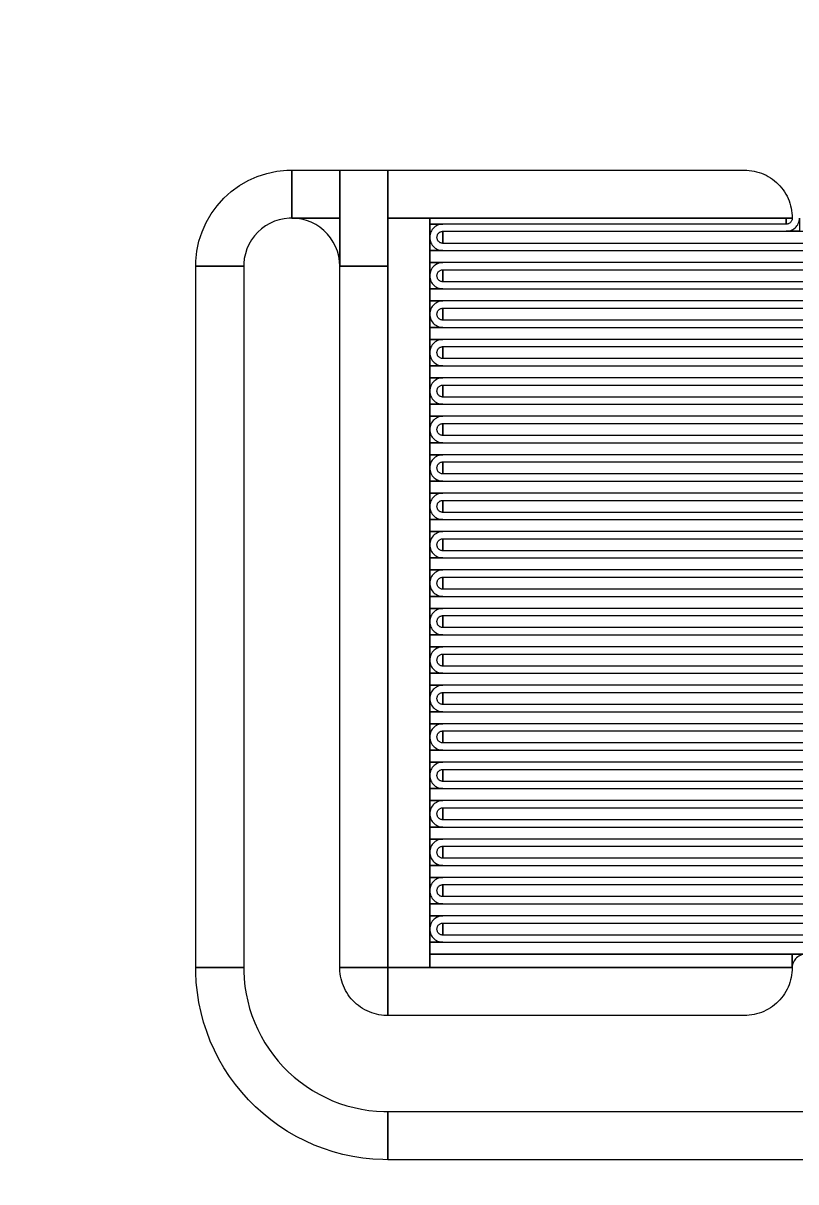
# Model space of a CAD drawing. Extents: x -50000 to 50000, y -50000 to 50000.
# Drawn here: x -12621.9 to -12300, y -39378.2 to -38895.8 of the extents above; entities that cross this region are included whole.
import ezdxf

# ---------------------------------------------------------------- set-up
doc = ezdxf.new("R2010")
doc.units = 0
doc.layers.add('FRAME', color=14, linetype='CONTINUOUS')
doc.layers.add('XOR4', color=17, linetype='CONTINUOUS')

# ---------------------------------------------------------------- blocks, each defined once
blk = doc.blocks.new('CHIP_RESONATOR')
at = {"layer": 'XOR4'}
for points in [[(1750, 4103), (1750.055, 4105.093), (1750.492, 4109.257), (1751.363, 4113.353), (1752.657, 4117.335), (1754.36, 4121.16), (1756.453, 4124.786), (1758.914, 4128.173), (1761.716, 4131.284), (1764.827, 4134.086), (1768.214, 4136.547), (1771.84, 4138.64), (1775.665, 4140.343), (1779.647, 4141.637), (1783.743, 4142.508), (1787.907, 4142.945), (1790, 4143), (1790, 4123), (1788.953, 4122.973), (1786.871, 4122.754), (1784.824, 4122.319), (1782.833, 4121.672), (1780.92, 4120.82), (1779.107, 4119.773), (1777.414, 4118.543), (1775.858, 4117.142), (1774.457, 4115.586), (1773.227, 4113.893), (1772.18, 4112.08), (1771.328, 4110.167), (1770.681, 4108.176), (1770.246, 4106.129), (1770.027, 4104.047), (1770, 4103)], [(1790, 4123), (1790, 4143), (1810, 4143), (1810, 4123)], [(1810, 4103), (1810, 4143), (1830, 4143), (1830, 4103)], [(1830, 4123), (1830, 4143), (1978.5, 4143), (1979.547, 4142.973), (1980.591, 4142.89), (1981.629, 4142.754), (1982.658, 4142.563), (1983.676, 4142.319), (1984.68, 4142.021), (1985.667, 4141.672), (1986.635, 4141.271), (1987.58, 4140.82), (1988.5, 4140.321), (1989.393, 4139.773), (1990.256, 4139.18), (1991.086, 4138.543), (1991.883, 4137.863), (1992.642, 4137.142), (1993.363, 4136.383), (1994.043, 4135.586), (1994.68, 4134.756), (1995.273, 4133.893), (1995.821, 4133), (1996.32, 4132.08), (1996.771, 4131.135), (1997.172, 4130.167), (1997.521, 4129.18), (1997.819, 4128.176), (1998.063, 4127.158), (1998.254, 4126.129), (1998.39, 4125.091), (1998.473, 4124.047), (1998.5, 4123)], [(1810, 4103), (1809.89, 4105.091), (1809.563, 4107.158), (1809.021, 4109.18), (1808.271, 4111.135), (1807.321, 4113), (1806.18, 4114.756), (1804.863, 4116.383), (1803.383, 4117.863), (1801.756, 4119.18), (1800, 4120.321), (1798.135, 4121.271), (1796.18, 4122.021), (1794.158, 4122.563), (1792.091, 4122.89), (1790, 4123), (1810, 4123)], [(1830, 3811), (1830, 4123), (1847.5, 4123), (1847.5, 3811)], [(1847.5, 4120.5), (1847.5, 4123), (1996, 4123), (1996, 4120.5)], [(1847.5, 4115), (1847.5, 4120.5), (1853, 4120.5), (1852.425, 4120.47), (1851.856, 4120.38), (1851.3, 4120.231), (1850.763, 4120.025), (1850.25, 4119.763), (1849.767, 4119.45), (1849.32, 4119.087), (1848.913, 4118.68), (1848.55, 4118.233), (1848.237, 4117.75), (1847.975, 4117.237), (1847.769, 4116.7), (1847.62, 4116.144), (1847.53, 4115.575)], [(1996, 4120.5), (1996, 4123), (1998.5, 4123), (1998.497, 4122.869), (1998.469, 4122.609), (1998.415, 4122.353), (1998.334, 4122.104), (1998.228, 4121.865), (1998.097, 4121.638), (1997.943, 4121.427), (1997.768, 4121.232), (1997.573, 4121.057), (1997.362, 4120.903), (1997.135, 4120.772), (1996.896, 4120.666), (1996.647, 4120.585), (1996.391, 4120.531), (1996.131, 4120.503)], [(1996, 4117.5), (1996.575, 4117.53), (1997.144, 4117.62), (1997.7, 4117.769), (1998.237, 4117.975), (1998.75, 4118.237), (1999.233, 4118.55), (1999.68, 4118.913), (2000.087, 4119.32), (2000.45, 4119.767), (2000.763, 4120.25), (2001.025, 4120.763), (2001.231, 4121.3), (2001.38, 4121.856), (2001.47, 4122.425), (2001.5, 4123), (2001.5, 4117.5)], [(1847.5, 4109.5), (1847.5, 4115), (1847.53, 4114.425), (1847.62, 4113.856), (1847.769, 4113.3), (1847.975, 4112.763), (1848.237, 4112.25), (1848.55, 4111.767), (1848.913, 4111.32), (1849.32, 4110.913), (1849.767, 4110.55), (1850.25, 4110.237), (1850.763, 4109.975), (1851.3, 4109.769), (1851.856, 4109.62), (1852.425, 4109.53), (1853, 4109.5)], [(1853, 4112.5), (1852.869, 4112.503), (1852.609, 4112.531), (1852.353, 4112.585), (1852.104, 4112.666), (1851.865, 4112.772), (1851.638, 4112.903), (1851.427, 4113.057), (1851.232, 4113.232), (1851.057, 4113.427), (1850.903, 4113.638), (1850.772, 4113.865), (1850.666, 4114.104), (1850.585, 4114.353), (1850.531, 4114.609), (1850.503, 4114.869), (1850.503, 4115.131), (1850.531, 4115.391), (1850.585, 4115.647), (1850.666, 4115.896), (1850.772, 4116.135), (1850.903, 4116.362), (1851.057, 4116.573), (1851.232, 4116.768), (1851.427, 4116.943), (1851.638, 4117.097), (1851.865, 4117.228), (1852.104, 4117.334), (1852.353, 4117.415), (1852.609, 4117.469), (1852.869, 4117.497), (1853, 4117.5)], [(1853, 4112.5), (1853, 4117.5), (2152.5, 4117.5), (2152.5, 4112.5)], [(1847.5, 4104.5), (1847.5, 4109.5), (2147, 4109.5), (2147, 4104.5)], [(1750, 3811), (1750, 4103), (1770, 4103), (1770, 3811)], [(1810, 3811), (1810, 4103), (1830, 4103), (1830, 3811)], [(1847.5, 4099), (1847.5, 4104.5), (1853, 4104.5), (1852.425, 4104.47), (1851.856, 4104.38), (1851.3, 4104.231), (1850.763, 4104.025), (1850.25, 4103.763), (1849.767, 4103.45), (1849.32, 4103.087), (1848.913, 4102.68), (1848.55, 4102.233), (1848.237, 4101.75), (1847.975, 4101.237), (1847.769, 4100.7), (1847.62, 4100.144), (1847.53, 4099.575)], [(1853, 4096.5), (1852.869, 4096.503), (1852.609, 4096.531), (1852.353, 4096.585), (1852.104, 4096.666), (1851.865, 4096.772), (1851.638, 4096.903), (1851.427, 4097.057), (1851.232, 4097.232), (1851.057, 4097.427), (1850.903, 4097.638), (1850.772, 4097.865), (1850.666, 4098.104), (1850.585, 4098.353), (1850.531, 4098.609), (1850.503, 4098.869), (1850.503, 4099.131), (1850.531, 4099.391), (1850.585, 4099.647), (1850.666, 4099.896), (1850.772, 4100.135), (1850.903, 4100.362), (1851.057, 4100.573), (1851.232, 4100.768), (1851.427, 4100.943), (1851.638, 4101.097), (1851.865, 4101.228), (1852.104, 4101.334), (1852.353, 4101.415), (1852.609, 4101.469), (1852.869, 4101.497), (1853, 4101.5)], [(1853, 4096.5), (1853, 4101.5), (2152.5, 4101.5), (2152.5, 4096.5)], [(1847.5, 4093.5), (1847.5, 4099), (1847.53, 4098.425), (1847.62, 4097.856), (1847.769, 4097.3), (1847.975, 4096.763), (1848.237, 4096.25), (1848.55, 4095.767), (1848.913, 4095.32), (1849.32, 4094.913), (1849.767, 4094.55), (1850.25, 4094.237), (1850.763, 4093.975), (1851.3, 4093.769), (1851.856, 4093.62), (1852.425, 4093.53), (1853, 4093.5)], [(1847.5, 4088.5), (1847.5, 4093.5), (2147, 4093.5), (2147, 4088.5)], [(1847.5, 4083), (1847.5, 4088.5), (1853, 4088.5), (1852.425, 4088.47), (1851.856, 4088.38), (1851.3, 4088.231), (1850.763, 4088.025), (1850.25, 4087.763), (1849.767, 4087.45), (1849.32, 4087.087), (1848.913, 4086.68), (1848.55, 4086.233), (1848.237, 4085.75), (1847.975, 4085.237), (1847.769, 4084.7), (1847.62, 4084.144), (1847.53, 4083.575)], [(1847.5, 4077.5), (1847.5, 4083), (1847.53, 4082.425), (1847.62, 4081.856), (1847.769, 4081.3), (1847.975, 4080.763), (1848.237, 4080.25), (1848.55, 4079.767), (1848.913, 4079.32), (1849.32, 4078.913), (1849.767, 4078.55), (1850.25, 4078.237), (1850.763, 4077.975), (1851.3, 4077.769), (1851.856, 4077.62), (1852.425, 4077.53), (1853, 4077.5)], [(1853, 4080.5), (1852.869, 4080.503), (1852.609, 4080.531), (1852.353, 4080.585), (1852.104, 4080.666), (1851.865, 4080.772), (1851.638, 4080.903), (1851.427, 4081.057), (1851.232, 4081.232), (1851.057, 4081.427), (1850.903, 4081.638), (1850.772, 4081.865), (1850.666, 4082.104), (1850.585, 4082.353), (1850.531, 4082.609), (1850.503, 4082.869), (1850.503, 4083.131), (1850.531, 4083.391), (1850.585, 4083.647), (1850.666, 4083.896), (1850.772, 4084.135), (1850.903, 4084.362), (1851.057, 4084.573), (1851.232, 4084.768), (1851.427, 4084.943), (1851.638, 4085.097), (1851.865, 4085.228), (1852.104, 4085.334), (1852.353, 4085.415), (1852.609, 4085.469), (1852.869, 4085.497), (1853, 4085.5)], [(1853, 4080.5), (1853, 4085.5), (2152.5, 4085.5), (2152.5, 4080.5)], [(1847.5, 4072.5), (1847.5, 4077.5), (2147, 4077.5), (2147, 4072.5)], [(1847.5, 4067), (1847.5, 4072.5), (1853, 4072.5), (1852.425, 4072.47), (1851.856, 4072.38), (1851.3, 4072.231), (1850.763, 4072.025), (1850.25, 4071.763), (1849.767, 4071.45), (1849.32, 4071.087), (1848.913, 4070.68), (1848.55, 4070.233), (1848.237, 4069.75), (1847.975, 4069.237), (1847.769, 4068.7), (1847.62, 4068.144), (1847.53, 4067.575)], [(1847.5, 4061.5), (1847.5, 4067), (1847.53, 4066.425), (1847.62, 4065.856), (1847.769, 4065.3), (1847.975, 4064.763), (1848.237, 4064.25), (1848.55, 4063.767), (1848.913, 4063.32), (1849.32, 4062.913), (1849.767, 4062.55), (1850.25, 4062.237), (1850.763, 4061.975), (1851.3, 4061.769), (1851.856, 4061.62), (1852.425, 4061.53), (1853, 4061.5)], [(1853, 4064.5), (1852.869, 4064.503), (1852.609, 4064.531), (1852.353, 4064.585), (1852.104, 4064.666), (1851.865, 4064.772), (1851.638, 4064.903), (1851.427, 4065.057), (1851.232, 4065.232), (1851.057, 4065.427), (1850.903, 4065.638), (1850.772, 4065.865), (1850.666, 4066.104), (1850.585, 4066.353), (1850.531, 4066.609), (1850.503, 4066.869), (1850.503, 4067.131), (1850.531, 4067.391), (1850.585, 4067.647), (1850.666, 4067.896), (1850.772, 4068.135), (1850.903, 4068.362), (1851.057, 4068.573), (1851.232, 4068.768), (1851.427, 4068.943), (1851.638, 4069.097), (1851.865, 4069.228), (1852.104, 4069.334), (1852.353, 4069.415), (1852.609, 4069.469), (1852.869, 4069.497), (1853, 4069.5)], [(1853, 4064.5), (1853, 4069.5), (2152.5, 4069.5), (2152.5, 4064.5)], [(1847.5, 4056.5), (1847.5, 4061.5), (2147, 4061.5), (2147, 4056.5)], [(1847.5, 4051), (1847.5, 4056.5), (1853, 4056.5), (1852.425, 4056.47), (1851.856, 4056.38), (1851.3, 4056.231), (1850.763, 4056.025), (1850.25, 4055.763), (1849.767, 4055.45), (1849.32, 4055.087), (1848.913, 4054.68), (1848.55, 4054.233), (1848.237, 4053.75), (1847.975, 4053.237), (1847.769, 4052.7), (1847.62, 4052.144), (1847.53, 4051.575)], [(1853, 4048.5), (1852.869, 4048.503), (1852.609, 4048.531), (1852.353, 4048.585), (1852.104, 4048.666), (1851.865, 4048.772), (1851.638, 4048.903), (1851.427, 4049.057), (1851.232, 4049.232), (1851.057, 4049.427), (1850.903, 4049.638), (1850.772, 4049.865), (1850.666, 4050.104), (1850.585, 4050.353), (1850.531, 4050.609), (1850.503, 4050.869), (1850.503, 4051.131), (1850.531, 4051.391), (1850.585, 4051.647), (1850.666, 4051.896), (1850.772, 4052.135), (1850.903, 4052.362), (1851.057, 4052.573), (1851.232, 4052.768), (1851.427, 4052.943), (1851.638, 4053.097), (1851.865, 4053.228), (1852.104, 4053.334), (1852.353, 4053.415), (1852.609, 4053.469), (1852.869, 4053.497), (1853, 4053.5)], [(1853, 4048.5), (1853, 4053.5), (2152.5, 4053.5), (2152.5, 4048.5)], [(1847.5, 4045.5), (1847.5, 4051), (1847.53, 4050.425), (1847.62, 4049.856), (1847.769, 4049.3), (1847.975, 4048.763), (1848.237, 4048.25), (1848.55, 4047.767), (1848.913, 4047.32), (1849.32, 4046.913), (1849.767, 4046.55), (1850.25, 4046.237), (1850.763, 4045.975), (1851.3, 4045.769), (1851.856, 4045.62), (1852.425, 4045.53), (1853, 4045.5)], [(1847.5, 4040.5), (1847.5, 4045.5), (2147, 4045.5), (2147, 4040.5)], [(1847.5, 4035), (1847.5, 4040.5), (1853, 4040.5), (1852.425, 4040.47), (1851.856, 4040.38), (1851.3, 4040.231), (1850.763, 4040.025), (1850.25, 4039.763), (1849.767, 4039.45), (1849.32, 4039.087), (1848.913, 4038.68), (1848.55, 4038.233), (1848.237, 4037.75), (1847.975, 4037.237), (1847.769, 4036.7), (1847.62, 4036.144), (1847.53, 4035.575)], [(1847.5, 4029.5), (1847.5, 4035), (1847.53, 4034.425), (1847.62, 4033.856), (1847.769, 4033.3), (1847.975, 4032.763), (1848.237, 4032.25), (1848.55, 4031.767), (1848.913, 4031.32), (1849.32, 4030.913), (1849.767, 4030.55), (1850.25, 4030.237), (1850.763, 4029.975), (1851.3, 4029.769), (1851.856, 4029.62), (1852.425, 4029.53), (1853, 4029.5)], [(1853, 4032.5), (1852.869, 4032.503), (1852.609, 4032.531), (1852.353, 4032.585), (1852.104, 4032.666), (1851.865, 4032.772), (1851.638, 4032.903), (1851.427, 4033.057), (1851.232, 4033.232), (1851.057, 4033.427), (1850.903, 4033.638), (1850.772, 4033.865), (1850.666, 4034.104), (1850.585, 4034.353), (1850.531, 4034.609), (1850.503, 4034.869), (1850.503, 4035.131), (1850.531, 4035.391), (1850.585, 4035.647), (1850.666, 4035.896), (1850.772, 4036.135), (1850.903, 4036.362), (1851.057, 4036.573), (1851.232, 4036.768), (1851.427, 4036.943), (1851.638, 4037.097), (1851.865, 4037.228), (1852.104, 4037.334), (1852.353, 4037.415), (1852.609, 4037.469), (1852.869, 4037.497), (1853, 4037.5)], [(1853, 4032.5), (1853, 4037.5), (2152.5, 4037.5), (2152.5, 4032.5)], [(1847.5, 4024.5), (1847.5, 4029.5), (2147, 4029.5), (2147, 4024.5)], [(1847.5, 4019), (1847.5, 4024.5), (1853, 4024.5), (1852.425, 4024.47), (1851.856, 4024.38), (1851.3, 4024.231), (1850.763, 4024.025), (1850.25, 4023.763), (1849.767, 4023.45), (1849.32, 4023.087), (1848.913, 4022.68), (1848.55, 4022.233), (1848.237, 4021.75), (1847.975, 4021.237), (1847.769, 4020.7), (1847.62, 4020.144), (1847.53, 4019.575)], [(1847.5, 4013.5), (1847.5, 4019), (1847.53, 4018.425), (1847.62, 4017.856), (1847.769, 4017.3), (1847.975, 4016.763), (1848.237, 4016.25), (1848.55, 4015.767), (1848.913, 4015.32), (1849.32, 4014.913), (1849.767, 4014.55), (1850.25, 4014.237), (1850.763, 4013.975), (1851.3, 4013.769), (1851.856, 4013.62), (1852.425, 4013.53), (1853, 4013.5)], [(1853, 4016.5), (1852.869, 4016.503), (1852.609, 4016.531), (1852.353, 4016.585), (1852.104, 4016.666), (1851.865, 4016.772), (1851.638, 4016.903), (1851.427, 4017.057), (1851.232, 4017.232), (1851.057, 4017.427), (1850.903, 4017.638), (1850.772, 4017.865), (1850.666, 4018.104), (1850.585, 4018.353), (1850.531, 4018.609), (1850.503, 4018.869), (1850.503, 4019.131), (1850.531, 4019.391), (1850.585, 4019.647), (1850.666, 4019.896), (1850.772, 4020.135), (1850.903, 4020.362), (1851.057, 4020.573), (1851.232, 4020.768), (1851.427, 4020.943), (1851.638, 4021.097), (1851.865, 4021.228), (1852.104, 4021.334), (1852.353, 4021.415), (1852.609, 4021.469), (1852.869, 4021.497), (1853, 4021.5)], [(1853, 4016.5), (1853, 4021.5), (2152.5, 4021.5), (2152.5, 4016.5)], [(1847.5, 4008.5), (1847.5, 4013.5), (2147, 4013.5), (2147, 4008.5)], [(1847.5, 4003), (1847.5, 4008.5), (1853, 4008.5), (1852.425, 4008.47), (1851.856, 4008.38), (1851.3, 4008.231), (1850.763, 4008.025), (1850.25, 4007.763), (1849.767, 4007.45), (1849.32, 4007.087), (1848.913, 4006.68), (1848.55, 4006.233), (1848.237, 4005.75), (1847.975, 4005.237), (1847.769, 4004.7), (1847.62, 4004.144), (1847.53, 4003.575)], [(1853, 4000.5), (1852.869, 4000.503), (1852.609, 4000.531), (1852.353, 4000.585), (1852.104, 4000.666), (1851.865, 4000.772), (1851.638, 4000.903), (1851.427, 4001.057), (1851.232, 4001.232), (1851.057, 4001.427), (1850.903, 4001.638), (1850.772, 4001.865), (1850.666, 4002.104), (1850.585, 4002.353), (1850.531, 4002.609), (1850.503, 4002.869), (1850.503, 4003.131), (1850.531, 4003.391), (1850.585, 4003.647), (1850.666, 4003.896), (1850.772, 4004.135), (1850.903, 4004.362), (1851.057, 4004.573), (1851.232, 4004.768), (1851.427, 4004.943), (1851.638, 4005.097), (1851.865, 4005.228), (1852.104, 4005.334), (1852.353, 4005.415), (1852.609, 4005.469), (1852.869, 4005.497), (1853, 4005.5)], [(1853, 4000.5), (1853, 4005.5), (2152.5, 4005.5), (2152.5, 4000.5)], [(1847.5, 3997.5), (1847.5, 4003), (1847.53, 4002.425), (1847.62, 4001.856), (1847.769, 4001.3), (1847.975, 4000.763), (1848.237, 4000.25), (1848.55, 3999.767), (1848.913, 3999.32), (1849.32, 3998.913), (1849.767, 3998.55), (1850.25, 3998.237), (1850.763, 3997.975), (1851.3, 3997.769), (1851.856, 3997.62), (1852.425, 3997.53), (1853, 3997.5)], [(1847.5, 3992.5), (1847.5, 3997.5), (2147, 3997.5), (2147, 3992.5)], [(1847.5, 3987), (1847.5, 3992.5), (1853, 3992.5), (1852.425, 3992.47), (1851.856, 3992.38), (1851.3, 3992.231), (1850.763, 3992.025), (1850.25, 3991.763), (1849.767, 3991.45), (1849.32, 3991.087), (1848.913, 3990.68), (1848.55, 3990.233), (1848.237, 3989.75), (1847.975, 3989.237), (1847.769, 3988.7), (1847.62, 3988.144), (1847.53, 3987.575)], [(1853, 3984.5), (1852.869, 3984.503), (1852.609, 3984.531), (1852.353, 3984.585), (1852.104, 3984.666), (1851.865, 3984.772), (1851.638, 3984.903), (1851.427, 3985.057), (1851.232, 3985.232), (1851.057, 3985.427), (1850.903, 3985.638), (1850.772, 3985.865), (1850.666, 3986.104), (1850.585, 3986.353), (1850.531, 3986.609), (1850.503, 3986.869), (1850.503, 3987.131), (1850.531, 3987.391), (1850.585, 3987.647), (1850.666, 3987.896), (1850.772, 3988.135), (1850.903, 3988.362), (1851.057, 3988.573), (1851.232, 3988.768), (1851.427, 3988.943), (1851.638, 3989.097), (1851.865, 3989.228), (1852.104, 3989.334), (1852.353, 3989.415), (1852.609, 3989.469), (1852.869, 3989.497), (1853, 3989.5)], [(1853, 3984.5), (1853, 3989.5), (2152.5, 3989.5), (2152.5, 3984.5)], [(1847.5, 3981.5), (1847.5, 3987), (1847.53, 3986.425), (1847.62, 3985.856), (1847.769, 3985.3), (1847.975, 3984.763), (1848.237, 3984.25), (1848.55, 3983.767), (1848.913, 3983.32), (1849.32, 3982.913), (1849.767, 3982.55), (1850.25, 3982.237), (1850.763, 3981.975), (1851.3, 3981.769), (1851.856, 3981.62), (1852.425, 3981.53), (1853, 3981.5)], [(1847.5, 3976.5), (1847.5, 3981.5), (2147, 3981.5), (2147, 3976.5)], [(1847.5, 3971), (1847.5, 3976.5), (1853, 3976.5), (1852.425, 3976.47), (1851.856, 3976.38), (1851.3, 3976.231), (1850.763, 3976.025), (1850.25, 3975.763), (1849.767, 3975.45), (1849.32, 3975.087), (1848.913, 3974.68), (1848.55, 3974.233), (1848.237, 3973.75), (1847.975, 3973.237), (1847.769, 3972.7), (1847.62, 3972.144), (1847.53, 3971.575)], [(1847.5, 3965.5), (1847.5, 3971), (1847.53, 3970.425), (1847.62, 3969.856), (1847.769, 3969.3), (1847.975, 3968.763), (1848.237, 3968.25), (1848.55, 3967.767), (1848.913, 3967.32), (1849.32, 3966.913), (1849.767, 3966.55), (1850.25, 3966.237), (1850.763, 3965.975), (1851.3, 3965.769), (1851.856, 3965.62), (1852.425, 3965.53), (1853, 3965.5)], [(1853, 3968.5), (1852.869, 3968.503), (1852.609, 3968.531), (1852.353, 3968.585), (1852.104, 3968.666), (1851.865, 3968.772), (1851.638, 3968.903), (1851.427, 3969.057), (1851.232, 3969.232), (1851.057, 3969.427), (1850.903, 3969.638), (1850.772, 3969.865), (1850.666, 3970.104), (1850.585, 3970.353), (1850.531, 3970.609), (1850.503, 3970.869), (1850.503, 3971.131), (1850.531, 3971.391), (1850.585, 3971.647), (1850.666, 3971.896), (1850.772, 3972.135), (1850.903, 3972.362), (1851.057, 3972.573), (1851.232, 3972.768), (1851.427, 3972.943), (1851.638, 3973.097), (1851.865, 3973.228), (1852.104, 3973.334), (1852.353, 3973.415), (1852.609, 3973.469), (1852.869, 3973.497), (1853, 3973.5)], [(1853, 3968.5), (1853, 3973.5), (2152.5, 3973.5), (2152.5, 3968.5)], [(1847.5, 3960.5), (1847.5, 3965.5), (2147, 3965.5), (2147, 3960.5)], [(1847.5, 3955), (1847.5, 3960.5), (1853, 3960.5), (1852.425, 3960.47), (1851.856, 3960.38), (1851.3, 3960.231), (1850.763, 3960.025), (1850.25, 3959.763), (1849.767, 3959.45), (1849.32, 3959.087), (1848.913, 3958.68), (1848.55, 3958.233), (1848.237, 3957.75), (1847.975, 3957.237), (1847.769, 3956.7), (1847.62, 3956.144), (1847.53, 3955.575)], [(1853, 3952.5), (1852.869, 3952.503), (1852.609, 3952.531), (1852.353, 3952.585), (1852.104, 3952.666), (1851.865, 3952.772), (1851.638, 3952.903), (1851.427, 3953.057), (1851.232, 3953.232), (1851.057, 3953.427), (1850.903, 3953.638), (1850.772, 3953.865), (1850.666, 3954.104), (1850.585, 3954.353), (1850.531, 3954.609), (1850.503, 3954.869), (1850.503, 3955.131), (1850.531, 3955.391), (1850.585, 3955.647), (1850.666, 3955.896), (1850.772, 3956.135), (1850.903, 3956.362), (1851.057, 3956.573), (1851.232, 3956.768), (1851.427, 3956.943), (1851.638, 3957.097), (1851.865, 3957.228), (1852.104, 3957.334), (1852.353, 3957.415), (1852.609, 3957.469), (1852.869, 3957.497), (1853, 3957.5)], [(1853, 3952.5), (1853, 3957.5), (2152.5, 3957.5), (2152.5, 3952.5)], [(1847.5, 3949.5), (1847.5, 3955), (1847.53, 3954.425), (1847.62, 3953.856), (1847.769, 3953.3), (1847.975, 3952.763), (1848.237, 3952.25), (1848.55, 3951.767), (1848.913, 3951.32), (1849.32, 3950.913), (1849.767, 3950.55), (1850.25, 3950.237), (1850.763, 3949.975), (1851.3, 3949.769), (1851.856, 3949.62), (1852.425, 3949.53), (1853, 3949.5)], [(1847.5, 3944.5), (1847.5, 3949.5), (2147, 3949.5), (2147, 3944.5)], [(1847.5, 3939), (1847.5, 3944.5), (1853, 3944.5), (1852.425, 3944.47), (1851.856, 3944.38), (1851.3, 3944.231), (1850.763, 3944.025), (1850.25, 3943.763), (1849.767, 3943.45), (1849.32, 3943.087), (1848.913, 3942.68), (1848.55, 3942.233), (1848.237, 3941.75), (1847.975, 3941.237), (1847.769, 3940.7), (1847.62, 3940.144), (1847.53, 3939.575)], [(1853, 3936.5), (1852.869, 3936.503), (1852.609, 3936.531), (1852.353, 3936.585), (1852.104, 3936.666), (1851.865, 3936.772), (1851.638, 3936.903), (1851.427, 3937.057), (1851.232, 3937.232), (1851.057, 3937.427), (1850.903, 3937.638), (1850.772, 3937.865), (1850.666, 3938.104), (1850.585, 3938.353), (1850.531, 3938.609), (1850.503, 3938.869), (1850.503, 3939.131), (1850.531, 3939.391), (1850.585, 3939.647), (1850.666, 3939.896), (1850.772, 3940.135), (1850.903, 3940.362), (1851.057, 3940.573), (1851.232, 3940.768), (1851.427, 3940.943), (1851.638, 3941.097), (1851.865, 3941.228), (1852.104, 3941.334), (1852.353, 3941.415), (1852.609, 3941.469), (1852.869, 3941.497), (1853, 3941.5)], [(1853, 3936.5), (1853, 3941.5), (2152.5, 3941.5), (2152.5, 3936.5)], [(1847.5, 3933.5), (1847.5, 3939), (1847.53, 3938.425), (1847.62, 3937.856), (1847.769, 3937.3), (1847.975, 3936.763), (1848.237, 3936.25), (1848.55, 3935.767), (1848.913, 3935.32), (1849.32, 3934.913), (1849.767, 3934.55), (1850.25, 3934.237), (1850.763, 3933.975), (1851.3, 3933.769), (1851.856, 3933.62), (1852.425, 3933.53), (1853, 3933.5)], [(1847.5, 3928.5), (1847.5, 3933.5), (2147, 3933.5), (2147, 3928.5)], [(1847.5, 3923), (1847.5, 3928.5), (1853, 3928.5), (1852.425, 3928.47), (1851.856, 3928.38), (1851.3, 3928.231), (1850.763, 3928.025), (1850.25, 3927.763), (1849.767, 3927.45), (1849.32, 3927.087), (1848.913, 3926.68), (1848.55, 3926.233), (1848.237, 3925.75), (1847.975, 3925.237), (1847.769, 3924.7), (1847.62, 3924.144), (1847.53, 3923.575)], [(1847.5, 3917.5), (1847.5, 3923), (1847.53, 3922.425), (1847.62, 3921.856), (1847.769, 3921.3), (1847.975, 3920.763), (1848.237, 3920.25), (1848.55, 3919.767), (1848.913, 3919.32), (1849.32, 3918.913), (1849.767, 3918.55), (1850.25, 3918.237), (1850.763, 3917.975), (1851.3, 3917.769), (1851.856, 3917.62), (1852.425, 3917.53), (1853, 3917.5)], [(1853, 3920.5), (1852.869, 3920.503), (1852.609, 3920.531), (1852.353, 3920.585), (1852.104, 3920.666), (1851.865, 3920.772), (1851.638, 3920.903), (1851.427, 3921.057), (1851.232, 3921.232), (1851.057, 3921.427), (1850.903, 3921.638), (1850.772, 3921.865), (1850.666, 3922.104), (1850.585, 3922.353), (1850.531, 3922.609), (1850.503, 3922.869), (1850.503, 3923.131), (1850.531, 3923.391), (1850.585, 3923.647), (1850.666, 3923.896), (1850.772, 3924.135), (1850.903, 3924.362), (1851.057, 3924.573), (1851.232, 3924.768), (1851.427, 3924.943), (1851.638, 3925.097), (1851.865, 3925.228), (1852.104, 3925.334), (1852.353, 3925.415), (1852.609, 3925.469), (1852.869, 3925.497), (1853, 3925.5)], [(1853, 3920.5), (1853, 3925.5), (2152.5, 3925.5), (2152.5, 3920.5)], [(1847.5, 3912.5), (1847.5, 3917.5), (2147, 3917.5), (2147, 3912.5)], [(1847.5, 3907), (1847.5, 3912.5), (1853, 3912.5), (1852.425, 3912.47), (1851.856, 3912.38), (1851.3, 3912.231), (1850.763, 3912.025), (1850.25, 3911.763), (1849.767, 3911.45), (1849.32, 3911.087), (1848.913, 3910.68), (1848.55, 3910.233), (1848.237, 3909.75), (1847.975, 3909.237), (1847.769, 3908.7), (1847.62, 3908.144), (1847.53, 3907.575)], [(1853, 3904.5), (1852.869, 3904.503), (1852.609, 3904.531), (1852.353, 3904.585), (1852.104, 3904.666), (1851.865, 3904.772), (1851.638, 3904.903), (1851.427, 3905.057), (1851.232, 3905.232), (1851.057, 3905.427), (1850.903, 3905.638), (1850.772, 3905.865), (1850.666, 3906.104), (1850.585, 3906.353), (1850.531, 3906.609), (1850.503, 3906.869), (1850.503, 3907.131), (1850.531, 3907.391), (1850.585, 3907.647), (1850.666, 3907.896), (1850.772, 3908.135), (1850.903, 3908.362), (1851.057, 3908.573), (1851.232, 3908.768), (1851.427, 3908.943), (1851.638, 3909.097), (1851.865, 3909.228), (1852.104, 3909.334), (1852.353, 3909.415), (1852.609, 3909.469), (1852.869, 3909.497), (1853, 3909.5)], [(1853, 3904.5), (1853, 3909.5), (2152.5, 3909.5), (2152.5, 3904.5)], [(1847.5, 3901.5), (1847.5, 3907), (1847.53, 3906.425), (1847.62, 3905.856), (1847.769, 3905.3), (1847.975, 3904.763), (1848.237, 3904.25), (1848.55, 3903.767), (1848.913, 3903.32), (1849.32, 3902.913), (1849.767, 3902.55), (1850.25, 3902.237), (1850.763, 3901.975), (1851.3, 3901.769), (1851.856, 3901.62), (1852.425, 3901.53), (1853, 3901.5)], [(1847.5, 3896.5), (1847.5, 3901.5), (2147, 3901.5), (2147, 3896.5)], [(1847.5, 3891), (1847.5, 3896.5), (1853, 3896.5), (1852.425, 3896.47), (1851.856, 3896.38), (1851.3, 3896.231), (1850.763, 3896.025), (1850.25, 3895.763), (1849.767, 3895.45), (1849.32, 3895.087), (1848.913, 3894.68), (1848.55, 3894.233), (1848.237, 3893.75), (1847.975, 3893.237), (1847.769, 3892.7), (1847.62, 3892.144), (1847.53, 3891.575)], [(1853, 3888.5), (1852.869, 3888.503), (1852.609, 3888.531), (1852.353, 3888.585), (1852.104, 3888.666), (1851.865, 3888.772), (1851.638, 3888.903), (1851.427, 3889.057), (1851.232, 3889.232), (1851.057, 3889.427), (1850.903, 3889.638), (1850.772, 3889.865), (1850.666, 3890.104), (1850.585, 3890.353), (1850.531, 3890.609), (1850.503, 3890.869), (1850.503, 3891.131), (1850.531, 3891.391), (1850.585, 3891.647), (1850.666, 3891.896), (1850.772, 3892.135), (1850.903, 3892.362), (1851.057, 3892.573), (1851.232, 3892.768), (1851.427, 3892.943), (1851.638, 3893.097), (1851.865, 3893.228), (1852.104, 3893.334), (1852.353, 3893.415), (1852.609, 3893.469), (1852.869, 3893.497), (1853, 3893.5)], [(1853, 3888.5), (1853, 3893.5), (2152.5, 3893.5), (2152.5, 3888.5)], [(1847.5, 3885.5), (1847.5, 3891), (1847.53, 3890.425), (1847.62, 3889.856), (1847.769, 3889.3), (1847.975, 3888.763), (1848.237, 3888.25), (1848.55, 3887.767), (1848.913, 3887.32), (1849.32, 3886.913), (1849.767, 3886.55), (1850.25, 3886.237), (1850.763, 3885.975), (1851.3, 3885.769), (1851.856, 3885.62), (1852.425, 3885.53), (1853, 3885.5)], [(1847.5, 3880.5), (1847.5, 3885.5), (2147, 3885.5), (2147, 3880.5)], [(1847.5, 3875), (1847.5, 3880.5), (1853, 3880.5), (1852.425, 3880.47), (1851.856, 3880.38), (1851.3, 3880.231), (1850.763, 3880.025), (1850.25, 3879.763), (1849.767, 3879.45), (1849.32, 3879.087), (1848.913, 3878.68), (1848.55, 3878.233), (1848.237, 3877.75), (1847.975, 3877.237), (1847.769, 3876.7), (1847.62, 3876.144), (1847.53, 3875.575)], [(1847.5, 3869.5), (1847.5, 3875), (1847.53, 3874.425), (1847.62, 3873.856), (1847.769, 3873.3), (1847.975, 3872.763), (1848.237, 3872.25), (1848.55, 3871.767), (1848.913, 3871.32), (1849.32, 3870.913), (1849.767, 3870.55), (1850.25, 3870.237), (1850.763, 3869.975), (1851.3, 3869.769), (1851.856, 3869.62), (1852.425, 3869.53), (1853, 3869.5)], [(1853, 3872.5), (1852.869, 3872.503), (1852.609, 3872.531), (1852.353, 3872.585), (1852.104, 3872.666), (1851.865, 3872.772), (1851.638, 3872.903), (1851.427, 3873.057), (1851.232, 3873.232), (1851.057, 3873.427), (1850.903, 3873.638), (1850.772, 3873.865), (1850.666, 3874.104), (1850.585, 3874.353), (1850.531, 3874.609), (1850.503, 3874.869), (1850.503, 3875.131), (1850.531, 3875.391), (1850.585, 3875.647), (1850.666, 3875.896), (1850.772, 3876.135), (1850.903, 3876.362), (1851.057, 3876.573), (1851.232, 3876.768), (1851.427, 3876.943), (1851.638, 3877.097), (1851.865, 3877.228), (1852.104, 3877.334), (1852.353, 3877.415), (1852.609, 3877.469), (1852.869, 3877.497), (1853, 3877.5)], [(1853, 3872.5), (1853, 3877.5), (2152.5, 3877.5), (2152.5, 3872.5)], [(1847.5, 3864.5), (1847.5, 3869.5), (2147, 3869.5), (2147, 3864.5)], [(1847.5, 3859), (1847.5, 3864.5), (1853, 3864.5), (1852.425, 3864.47), (1851.856, 3864.38), (1851.3, 3864.231), (1850.763, 3864.025), (1850.25, 3863.763), (1849.767, 3863.45), (1849.32, 3863.087), (1848.913, 3862.68), (1848.55, 3862.233), (1848.237, 3861.75), (1847.975, 3861.237), (1847.769, 3860.7), (1847.62, 3860.144), (1847.53, 3859.575)], [(1853, 3856.5), (1852.869, 3856.503), (1852.609, 3856.531), (1852.353, 3856.585), (1852.104, 3856.666), (1851.865, 3856.772), (1851.638, 3856.903), (1851.427, 3857.057), (1851.232, 3857.232), (1851.057, 3857.427), (1850.903, 3857.638), (1850.772, 3857.865), (1850.666, 3858.104), (1850.585, 3858.353), (1850.531, 3858.609), (1850.503, 3858.869), (1850.503, 3859.131), (1850.531, 3859.391), (1850.585, 3859.647), (1850.666, 3859.896), (1850.772, 3860.135), (1850.903, 3860.362), (1851.057, 3860.573), (1851.232, 3860.768), (1851.427, 3860.943), (1851.638, 3861.097), (1851.865, 3861.228), (1852.104, 3861.334), (1852.353, 3861.415), (1852.609, 3861.469), (1852.869, 3861.497), (1853, 3861.5)], [(1853, 3856.5), (1853, 3861.5), (2152.5, 3861.5), (2152.5, 3856.5)], [(1847.5, 3853.5), (1847.5, 3859), (1847.53, 3858.425), (1847.62, 3857.856), (1847.769, 3857.3), (1847.975, 3856.763), (1848.237, 3856.25), (1848.55, 3855.767), (1848.913, 3855.32), (1849.32, 3854.913), (1849.767, 3854.55), (1850.25, 3854.237), (1850.763, 3853.975), (1851.3, 3853.769), (1851.856, 3853.62), (1852.425, 3853.53), (1853, 3853.5)], [(1847.5, 3848.5), (1847.5, 3853.5), (2147, 3853.5), (2147, 3848.5)], [(1847.5, 3843), (1847.5, 3848.5), (1853, 3848.5), (1852.425, 3848.47), (1851.856, 3848.38), (1851.3, 3848.231), (1850.763, 3848.025), (1850.25, 3847.763), (1849.767, 3847.45), (1849.32, 3847.087), (1848.913, 3846.68), (1848.55, 3846.233), (1848.237, 3845.75), (1847.975, 3845.237), (1847.769, 3844.7), (1847.62, 3844.144), (1847.53, 3843.575)], [(1853, 3840.5), (1852.869, 3840.503), (1852.609, 3840.531), (1852.353, 3840.585), (1852.104, 3840.666), (1851.865, 3840.772), (1851.638, 3840.903), (1851.427, 3841.057), (1851.232, 3841.232), (1851.057, 3841.427), (1850.903, 3841.638), (1850.772, 3841.865), (1850.666, 3842.104), (1850.585, 3842.353), (1850.531, 3842.609), (1850.503, 3842.869), (1850.503, 3843.131), (1850.531, 3843.391), (1850.585, 3843.647), (1850.666, 3843.896), (1850.772, 3844.135), (1850.903, 3844.362), (1851.057, 3844.573), (1851.232, 3844.768), (1851.427, 3844.943), (1851.638, 3845.097), (1851.865, 3845.228), (1852.104, 3845.334), (1852.353, 3845.415), (1852.609, 3845.469), (1852.869, 3845.497), (1853, 3845.5)], [(1853, 3840.5), (1853, 3845.5), (2152.5, 3845.5), (2152.5, 3840.5)], [(1847.5, 3837.5), (1847.5, 3843), (1847.53, 3842.425), (1847.62, 3841.856), (1847.769, 3841.3), (1847.975, 3840.763), (1848.237, 3840.25), (1848.55, 3839.767), (1848.913, 3839.32), (1849.32, 3838.913), (1849.767, 3838.55), (1850.25, 3838.237), (1850.763, 3837.975), (1851.3, 3837.769), (1851.856, 3837.62), (1852.425, 3837.53), (1853, 3837.5)], [(1847.5, 3832.5), (1847.5, 3837.5), (2147, 3837.5), (2147, 3832.5)], [(1847.5, 3827), (1847.5, 3832.5), (1853, 3832.5), (1852.425, 3832.47), (1851.856, 3832.38), (1851.3, 3832.231), (1850.763, 3832.025), (1850.25, 3831.763), (1849.767, 3831.45), (1849.32, 3831.087), (1848.913, 3830.68), (1848.55, 3830.233), (1848.237, 3829.75), (1847.975, 3829.237), (1847.769, 3828.7), (1847.62, 3828.144), (1847.53, 3827.575)], [(1847.5, 3821.5), (1847.5, 3827), (1847.53, 3826.425), (1847.62, 3825.856), (1847.769, 3825.3), (1847.975, 3824.763), (1848.237, 3824.25), (1848.55, 3823.767), (1848.913, 3823.32), (1849.32, 3822.913), (1849.767, 3822.55), (1850.25, 3822.237), (1850.763, 3821.975), (1851.3, 3821.769), (1851.856, 3821.62), (1852.425, 3821.53), (1853, 3821.5)], [(1853, 3824.5), (1852.869, 3824.503), (1852.609, 3824.531), (1852.353, 3824.585), (1852.104, 3824.666), (1851.865, 3824.772), (1851.638, 3824.903), (1851.427, 3825.057), (1851.232, 3825.232), (1851.057, 3825.427), (1850.903, 3825.638), (1850.772, 3825.865), (1850.666, 3826.104), (1850.585, 3826.353), (1850.531, 3826.609), (1850.503, 3826.869), (1850.503, 3827.131), (1850.531, 3827.391), (1850.585, 3827.647), (1850.666, 3827.896), (1850.772, 3828.135), (1850.903, 3828.362), (1851.057, 3828.573), (1851.232, 3828.768), (1851.427, 3828.943), (1851.638, 3829.097), (1851.865, 3829.228), (1852.104, 3829.334), (1852.353, 3829.415), (1852.609, 3829.469), (1852.869, 3829.497), (1853, 3829.5)], [(1853, 3824.5), (1853, 3829.5), (2152.5, 3829.5), (2152.5, 3824.5)], [(1847.5, 3816.5), (1847.5, 3821.5), (2147, 3821.5), (2147, 3816.5)], [(1847.5, 3811), (1847.5, 3816.5), (1998.5, 3816.5), (1998.5, 3811)], [(1998.5, 3811), (1998.5, 3816.5), (2004, 3816.5), (2003.425, 3816.47), (2002.856, 3816.38), (2002.3, 3816.231), (2001.763, 3816.025), (2001.25, 3815.763), (2000.767, 3815.45), (2000.32, 3815.087), (1999.913, 3814.68), (1999.55, 3814.233), (1999.237, 3813.75), (1998.975, 3813.237), (1998.769, 3812.7), (1998.62, 3812.144), (1998.53, 3811.575)], [(1830, 3731), (1827.906, 3731.027), (1823.723, 3731.247), (1819.558, 3731.684), (1815.421, 3732.34), (1811.324, 3733.21), (1807.279, 3734.294), (1803.295, 3735.589), (1799.385, 3737.09), (1795.559, 3738.793), (1791.827, 3740.695), (1788.2, 3742.789), (1784.688, 3745.07), (1781.299, 3747.532), (1778.044, 3750.168), (1774.932, 3752.97), (1771.97, 3755.932), (1769.168, 3759.044), (1766.532, 3762.299), (1764.07, 3765.688), (1761.789, 3769.2), (1759.695, 3772.827), (1757.793, 3776.559), (1756.09, 3780.385), (1754.589, 3784.295), (1753.294, 3788.279), (1752.21, 3792.324), (1751.34, 3796.421), (1750.684, 3800.558), (1750.247, 3804.723), (1750.027, 3808.906), (1750, 3811), (1770, 3811), (1770.021, 3809.429), (1770.185, 3806.292), (1770.513, 3803.168), (1771.005, 3800.066), (1771.658, 3796.993), (1772.471, 3793.959), (1773.442, 3790.972), (1774.567, 3788.039), (1775.845, 3785.169), (1777.271, 3782.37), (1778.842, 3779.65), (1780.552, 3777.016), (1782.399, 3774.474), (1784.376, 3772.033), (1786.478, 3769.699), (1788.699, 3767.478), (1791.033, 3765.376), (1793.474, 3763.399), (1796.016, 3761.552), (1798.65, 3759.842), (1801.37, 3758.271), (1804.169, 3756.845), (1807.039, 3755.567), (1809.972, 3754.442), (1812.959, 3753.471), (1815.993, 3752.658), (1819.066, 3752.005), (1822.168, 3751.513), (1825.292, 3751.185), (1828.429, 3751.021), (1830, 3751)], [(1830, 3791), (1829.476, 3791.007), (1828.431, 3791.062), (1827.389, 3791.171), (1826.355, 3791.335), (1825.331, 3791.553), (1824.32, 3791.824), (1823.324, 3792.147), (1822.346, 3792.522), (1821.39, 3792.948), (1820.457, 3793.424), (1819.55, 3793.947), (1818.672, 3794.517), (1817.825, 3795.133), (1817.011, 3795.792), (1816.233, 3796.493), (1815.493, 3797.233), (1814.792, 3798.011), (1814.133, 3798.825), (1813.517, 3799.672), (1812.947, 3800.55), (1812.424, 3801.457), (1811.948, 3802.39), (1811.522, 3803.346), (1811.147, 3804.324), (1810.824, 3805.32), (1810.553, 3806.331), (1810.335, 3807.355), (1810.171, 3808.389), (1810.062, 3809.431), (1810.007, 3810.476), (1810, 3811), (1830, 3811)], [(1830, 3791), (1830, 3811), (1998.5, 3811), (1998.473, 3809.953), (1998.39, 3808.909), (1998.254, 3807.871), (1998.063, 3806.842), (1997.819, 3805.824), (1997.521, 3804.82), (1997.172, 3803.833), (1996.771, 3802.865), (1996.32, 3801.92), (1995.821, 3801), (1995.273, 3800.107), (1994.68, 3799.244), (1994.043, 3798.414), (1993.363, 3797.617), (1992.642, 3796.858), (1991.883, 3796.137), (1991.086, 3795.457), (1990.256, 3794.82), (1989.393, 3794.227), (1988.5, 3793.679), (1987.58, 3793.18), (1986.635, 3792.729), (1985.667, 3792.328), (1984.68, 3791.979), (1983.676, 3791.681), (1982.658, 3791.437), (1981.629, 3791.246), (1980.591, 3791.11), (1979.547, 3791.027), (1978.5, 3791)], [(1830, 3731), (1830, 3751), (2170, 3751), (2170, 3731)]]:
    blk.add_lwpolyline(points, close=True, dxfattribs=at)

msp = doc.modelspace()

# ---------------------------------------------------------------- linework, layer by layer
at = {"layer": 'FRAME'}
for radius in [50000, 49000]:
    msp.add_circle((0, 0), radius, dxfattribs=at)

# ---------------------------------------------------------------- block references
msp.add_blockref('CHIP_RESONATOR', (-14300, -43100))

doc.saveas('drawing.dxf')
